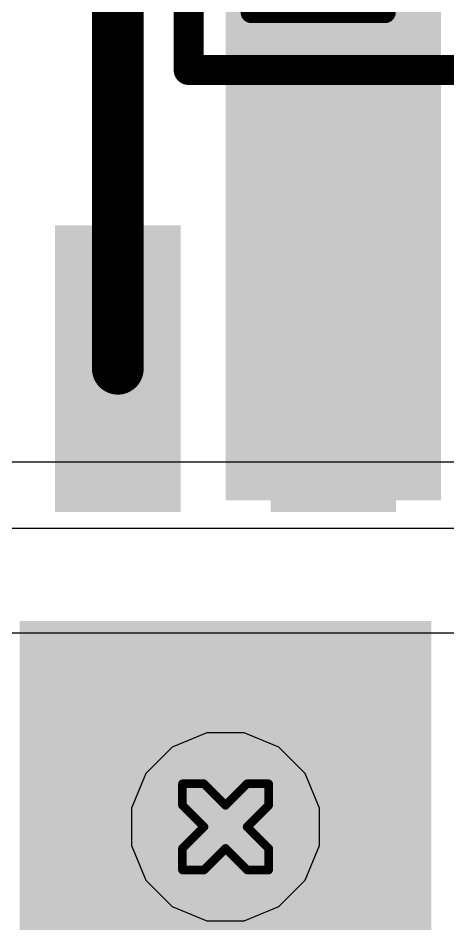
# Model space of a CAD drawing. Header units: inches. Extents: x -11 to 5379, y 0 to 5429.
# Drawn here: x 299.06 to 301.59, y 55.33 to 60.66 of the extents above; entities that cross this region are included whole.
import ezdxf

# ---------------------------------------------------------------- set-up
doc = ezdxf.new("R2010")
doc.units = ezdxf.units.IN
for name, color, linetype in [('Bottom Layer', 5, 'Continuous'), ('Drill Drawing', 1, 'Continuous'), ('GND', 16, 'Continuous'), ('PWR', 76, 'Continuous'), ('Top Layer', 1, 'Continuous'), ('Top Overlay', 2, 'Continuous'), ('Top Paste', 8, 'Continuous'), ('Top Solder', 216, 'Continuous'), ('Via Holes', 16, 'Continuous')]:
    doc.layers.add(name, color=color, linetype=linetype)

# ---------------------------------------------------------------- blocks, each defined once
blk = doc.blocks.new('8_SO_P____P___97')
at = {"layer": 'Top Layer'}
for points in [[(-1.1435, 1.1435), (1.1435, 1.1435), (1.1435, -1.1435), (-1.1435, -1.1435)], [(-3.475, 0.935), (-1.925, 0.935), (-1.925, 0.335), (-3.475, 0.335)], [(-3.475, -0.335), (-1.925, -0.335), (-1.925, -0.935), (-3.475, -0.935)]]:
    blk.add_hatch(color=1, dxfattribs=at).paths.add_polyline_path(points)
at = {"layer": 'Top Paste'}
for points in [[(-1.1435, 1.1435), (1.1435, 1.1435), (1.1435, -1.1435), (-1.1435, -1.1435)], [(-3.475, 0.935), (-1.925, 0.935), (-1.925, 0.335), (-3.475, 0.335)], [(-3.475, -0.335), (-1.925, -0.335), (-1.925, -0.935), (-3.475, -0.935)]]:
    blk.add_hatch(color=8, dxfattribs=at).paths.add_polyline_path(points)
at = {"layer": 'Top Solder'}
for points in [[(-1.2135, 1.2135), (1.2135, 1.2135), (1.2135, -1.2135), (-1.2135, -1.2135)], [(-3.545, 1.005), (-1.855, 1.005), (-1.855, 0.265), (-3.545, 0.265)], [(-3.545, -0.265), (-1.855, -0.265), (-1.855, -1.005), (-3.545, -1.005)]]:
    blk.add_hatch(color=216, dxfattribs=at).paths.add_polyline_path(points)
blk = doc.blocks.new('C___0603_601')
at = {"layer": 'Top Layer'}
for points in [[(-0.381, 0.4445), (-0.381, -0.4445), (-1.143, -0.4445), (-1.143, 0.4445)], [(1.143, 0.4445), (1.143, -0.4445), (0.381, -0.4445), (0.381, 0.4445)]]:
    blk.add_hatch(color=1, dxfattribs=at).paths.add_polyline_path(points)
at = {"layer": 'Top Paste'}
for points in [[(-0.381, 0.4445), (-0.381, -0.4445), (-1.143, -0.4445), (-1.143, 0.4445)], [(1.143, 0.4445), (1.143, -0.4445), (0.381, -0.4445), (0.381, 0.4445)]]:
    blk.add_hatch(color=8, dxfattribs=at).paths.add_polyline_path(points)
at = {"layer": 'Top Solder'}
for points in [[(-0.321, 0.5045), (-0.321, -0.5045), (-1.203, -0.5045), (-1.203, 0.5045)], [(1.203, 0.5045), (1.203, -0.5045), (0.321, -0.5045), (0.321, 0.5045)]]:
    blk.add_hatch(color=216, dxfattribs=at).paths.add_polyline_path(points)
at = {"layer": 'Top Overlay'}
for points in [[(-0.4572, 0.5334, 0.127, 0.127, 0), (-1.2446, 0.5334, 0.127, 0.127, 0)], [(-1.2446, 0.5334, 0.127, 0.127, 0), (-1.2446, -0.5334, 0.127, 0.127, 0)], [(1.2446, 0.5334, 0.127, 0.127, 0), (0.4572, 0.5334, 0.127, 0.127, 0)], [(1.2446, 0.5334, 0.127, 0.127, 0), (1.2446, -0.5334, 0.127, 0.127, 0)], [(-0.4572, -0.5334, 0.127, 0.127, 0), (-1.2446, -0.5334, 0.127, 0.127, 0)], [(1.2446, -0.5334, 0.127, 0.127, 0), (0.4572, -0.5334, 0.127, 0.127, 0)]]:
    blk.add_lwpolyline(points, format="xyseb", dxfattribs=at)
for points in [[(-1.2764, 0.5334, 0.0635, 0.0635, 1), (-1.2128, 0.5334, 0.0635, 0.0635, 1)], [(-1.2764, 0.5334, 0.0635, 0.0635, 1), (-1.2128, 0.5334, 0.0635, 0.0635, 1)], [(-0.4889, 0.5334, 0.0635, 0.0635, 1), (-0.4254, 0.5334, 0.0635, 0.0635, 1)], [(0.4254, 0.5334, 0.0635, 0.0635, 1), (0.4889, 0.5334, 0.0635, 0.0635, 1)], [(1.2128, 0.5334, 0.0635, 0.0635, 1), (1.2764, 0.5334, 0.0635, 0.0635, 1)], [(1.2128, 0.5334, 0.0635, 0.0635, 1), (1.2764, 0.5334, 0.0635, 0.0635, 1)], [(-1.2764, -0.5334, 0.0635, 0.0635, 1), (-1.2128, -0.5334, 0.0635, 0.0635, 1)], [(-1.2764, -0.5334, 0.0635, 0.0635, 1), (-1.2128, -0.5334, 0.0635, 0.0635, 1)], [(-0.4889, -0.5334, 0.0635, 0.0635, 1), (-0.4254, -0.5334, 0.0635, 0.0635, 1)], [(0.4254, -0.5334, 0.0635, 0.0635, 1), (0.4889, -0.5334, 0.0635, 0.0635, 1)], [(1.2128, -0.5334, 0.0635, 0.0635, 1), (1.2764, -0.5334, 0.0635, 0.0635, 1)], [(1.2128, -0.5334, 0.0635, 0.0635, 1), (1.2764, -0.5334, 0.0635, 0.0635, 1)]]:
    blk.add_lwpolyline(points, format="xyseb", close=True, dxfattribs=at)

msp = doc.modelspace()

# ---------------------------------------------------------------- hatches: boundary and pattern name
at = {"layer": 'Bottom Layer'}
h = msp.add_hatch(color=5, dxfattribs=at)
edge = h.paths.add_edge_path()
edge.add_arc((300.28, 55.8973), 0.3, 0, 360)
at = {"layer": 'GND'}
h = msp.add_hatch(color=16, dxfattribs=at)
edge = h.paths.add_edge_path()
edge.add_arc((300.28, 55.8973), 0.3, 0, 360)
at = {"layer": 'PWR'}
h = msp.add_hatch(color=76, dxfattribs=at)
edge = h.paths.add_edge_path()
edge.add_arc((300.28, 55.8973), 0.3, 0, 360)
at = {"layer": 'Top Layer'}
msp.add_hatch(color=1, dxfattribs=at).paths.add_polyline_path([(300.28, 57.8223), (301.55, 57.8223), (301.55, 68.9102), (300.28, 68.9102)])
h = msp.add_hatch(color=1, dxfattribs=at)
edge = h.paths.add_edge_path()
edge.add_arc((300.28, 55.8973), 0.3, 0, 360)
at = {"layer": 'Via Holes'}
h = msp.add_hatch(color=7, dxfattribs=at)
edge = h.paths.add_edge_path()
edge.add_arc((300.28, 55.8973), 0.15, 0, 360)

# ---------------------------------------------------------------- linework, layer by layer
at = {"layer": 'Bottom Layer'}
for p, q in [((300.1698, 56.4513), (299.9661, 56.367)), ((300.3902, 56.4513), (300.1698, 56.4513)), ((300.5938, 56.367), (300.3902, 56.4513)), ((299.9661, 56.367), (299.8103, 56.2111)), ((300.7496, 56.2111), (300.5938, 56.367)), ((299.8103, 56.2111), (299.726, 56.0075)), ((300.834, 56.0075), (300.7496, 56.2111)), ((299.726, 56.0075), (299.726, 55.7871)), ((300.834, 55.7871), (300.834, 56.0075)), ((299.726, 55.7871), (299.8103, 55.5835)), ((300.7496, 55.5835), (300.834, 55.7871)), ((299.8103, 55.5835), (299.9661, 55.4277)), ((300.5938, 55.4277), (300.7496, 55.5835)), ((299.9661, 55.4277), (300.1698, 55.3433)), ((300.3902, 55.3433), (300.5938, 55.4277)), ((300.1698, 55.3433), (300.3902, 55.3433))]:
    msp.add_line(p, q, dxfattribs=at)
at = {"layer": 'Drill Drawing'}
for points in [[(300.026, 56.0243, 0.0508, 0.0508, 0), (300.026, 56.1513, 0.0508, 0.0508, 0)], [(300.026, 56.1513, 0.0508, 0.0508, 0), (300.153, 56.1513, 0.0508, 0.0508, 0)], [(300.153, 56.1513, 0.0508, 0.0508, 0), (300.28, 56.0243, 0.0508, 0.0508, 0)], [(300.28, 56.0243, 0.0508, 0.0508, 0), (300.407, 56.1513, 0.0508, 0.0508, 0)], [(300.407, 56.1513, 0.0508, 0.0508, 0), (300.534, 56.1513, 0.0508, 0.0508, 0)], [(300.534, 56.0243, 0.0508, 0.0508, 0), (300.534, 56.1513, 0.0508, 0.0508, 0)], [(300.026, 56.0243, 0.0508, 0.0508, 0), (300.153, 55.8973, 0.0508, 0.0508, 0)], [(300.407, 55.8973, 0.0508, 0.0508, 0), (300.534, 56.0243, 0.0508, 0.0508, 0)], [(300.026, 55.7703, 0.0508, 0.0508, 0), (300.153, 55.8973, 0.0508, 0.0508, 0)], [(300.407, 55.8973, 0.0508, 0.0508, 0), (300.534, 55.7703, 0.0508, 0.0508, 0)], [(300.026, 55.6433, 0.0508, 0.0508, 0), (300.026, 55.7703, 0.0508, 0.0508, 0)], [(300.153, 55.6433, 0.0508, 0.0508, 0), (300.28, 55.7703, 0.0508, 0.0508, 0)], [(300.28, 55.7703, 0.0508, 0.0508, 0), (300.407, 55.6433, 0.0508, 0.0508, 0)], [(300.534, 55.6433, 0.0508, 0.0508, 0), (300.534, 55.7703, 0.0508, 0.0508, 0)], [(300.026, 55.6433, 0.0508, 0.0508, 0), (300.153, 55.6433, 0.0508, 0.0508, 0)], [(300.407, 55.6433, 0.0508, 0.0508, 0), (300.534, 55.6433, 0.0508, 0.0508, 0)]]:
    msp.add_lwpolyline(points, format="xyseb", dxfattribs=at)
for points in [[(300.0133, 56.1513, 0.0254, 0.0254, 1), (300.0387, 56.1513, 0.0254, 0.0254, 1)], [(300.0133, 56.1513, 0.0254, 0.0254, 1), (300.0387, 56.1513, 0.0254, 0.0254, 1)], [(300.1403, 56.1513, 0.0254, 0.0254, 1), (300.1657, 56.1513, 0.0254, 0.0254, 1)], [(300.1403, 56.1513, 0.0254, 0.0254, 1), (300.1657, 56.1513, 0.0254, 0.0254, 1)], [(300.3943, 56.1513, 0.0254, 0.0254, 1), (300.4197, 56.1513, 0.0254, 0.0254, 1)], [(300.3943, 56.1513, 0.0254, 0.0254, 1), (300.4197, 56.1513, 0.0254, 0.0254, 1)], [(300.5213, 56.1513, 0.0254, 0.0254, 1), (300.5467, 56.1513, 0.0254, 0.0254, 1)], [(300.5213, 56.1513, 0.0254, 0.0254, 1), (300.5467, 56.1513, 0.0254, 0.0254, 1)], [(300.0133, 56.0243, 0.0254, 0.0254, 1), (300.0387, 56.0243, 0.0254, 0.0254, 1)], [(300.0133, 56.0243, 0.0254, 0.0254, 1), (300.0387, 56.0243, 0.0254, 0.0254, 1)], [(300.2673, 56.0243, 0.0254, 0.0254, 1), (300.2927, 56.0243, 0.0254, 0.0254, 1)], [(300.2673, 56.0243, 0.0254, 0.0254, 1), (300.2927, 56.0243, 0.0254, 0.0254, 1)], [(300.5213, 56.0243, 0.0254, 0.0254, 1), (300.5467, 56.0243, 0.0254, 0.0254, 1)], [(300.5213, 56.0243, 0.0254, 0.0254, 1), (300.5467, 56.0243, 0.0254, 0.0254, 1)], [(300.1403, 55.8973, 0.0254, 0.0254, 1), (300.1657, 55.8973, 0.0254, 0.0254, 1)], [(300.1403, 55.8973, 0.0254, 0.0254, 1), (300.1657, 55.8973, 0.0254, 0.0254, 1)], [(300.3943, 55.8973, 0.0254, 0.0254, 1), (300.4197, 55.8973, 0.0254, 0.0254, 1)], [(300.3943, 55.8973, 0.0254, 0.0254, 1), (300.4197, 55.8973, 0.0254, 0.0254, 1)], [(300.0133, 55.7703, 0.0254, 0.0254, 1), (300.0387, 55.7703, 0.0254, 0.0254, 1)], [(300.0133, 55.7703, 0.0254, 0.0254, 1), (300.0387, 55.7703, 0.0254, 0.0254, 1)], [(300.2673, 55.7703, 0.0254, 0.0254, 1), (300.2927, 55.7703, 0.0254, 0.0254, 1)], [(300.2673, 55.7703, 0.0254, 0.0254, 1), (300.2927, 55.7703, 0.0254, 0.0254, 1)], [(300.5213, 55.7703, 0.0254, 0.0254, 1), (300.5467, 55.7703, 0.0254, 0.0254, 1)], [(300.5213, 55.7703, 0.0254, 0.0254, 1), (300.5467, 55.7703, 0.0254, 0.0254, 1)], [(300.0133, 55.6433, 0.0254, 0.0254, 1), (300.0387, 55.6433, 0.0254, 0.0254, 1)], [(300.0133, 55.6433, 0.0254, 0.0254, 1), (300.0387, 55.6433, 0.0254, 0.0254, 1)], [(300.1403, 55.6433, 0.0254, 0.0254, 1), (300.1657, 55.6433, 0.0254, 0.0254, 1)], [(300.1403, 55.6433, 0.0254, 0.0254, 1), (300.1657, 55.6433, 0.0254, 0.0254, 1)], [(300.3943, 55.6433, 0.0254, 0.0254, 1), (300.4197, 55.6433, 0.0254, 0.0254, 1)], [(300.3943, 55.6433, 0.0254, 0.0254, 1), (300.4197, 55.6433, 0.0254, 0.0254, 1)], [(300.5213, 55.6433, 0.0254, 0.0254, 1), (300.5467, 55.6433, 0.0254, 0.0254, 1)], [(300.5213, 55.6433, 0.0254, 0.0254, 1), (300.5467, 55.6433, 0.0254, 0.0254, 1)]]:
    msp.add_lwpolyline(points, format="xyseb", close=True, dxfattribs=at)
at = {"layer": 'GND'}
for p, q in [((302.3794, 58.0465), (298.0003, 58.0465)), ((297.6118, 57.658), (303.5554, 57.658))]:
    msp.add_line(p, q, dxfattribs=at)
at = {"layer": 'PWR'}
for p, q in [((300.1698, 56.4513), (299.9661, 56.367)), ((300.3902, 56.4513), (300.1698, 56.4513)), ((300.5938, 56.367), (300.3902, 56.4513)), ((299.9661, 56.367), (299.8103, 56.2111)), ((300.7496, 56.2111), (300.5938, 56.367)), ((299.8103, 56.2111), (299.726, 56.0075)), ((300.834, 56.0075), (300.7496, 56.2111)), ((299.726, 56.0075), (299.726, 55.7871)), ((300.834, 55.7871), (300.834, 56.0075)), ((299.726, 55.7871), (299.8103, 55.5835)), ((300.7496, 55.5835), (300.834, 55.7871)), ((299.8103, 55.5835), (299.9661, 55.4277)), ((300.5938, 55.4277), (300.7496, 55.5835)), ((299.9661, 55.4277), (300.1698, 55.3433)), ((300.3902, 55.3433), (300.5938, 55.4277)), ((300.1698, 55.3433), (300.3902, 55.3433))]:
    msp.add_line(p, q, dxfattribs=at)
at = {"layer": 'Top Layer'}
msp.add_line((298.0004, 57.0408), (303.2015, 57.0408), dxfattribs=at)
msp.add_lwpolyline([(299.645, 58.5973, 0.3048, 0.3048, 0), (299.645, 62.9437, 0.3048, 0.3048, 0)], format="xyseb", dxfattribs=at)
msp.add_lwpolyline([(299.5688, 58.5973, 0.1524, 0.1524, 1), (299.7212, 58.5973, 0.1524, 0.1524, 1)], format="xyseb", close=True, dxfattribs=at)
at = {"layer": 'Top Overlay'}
for points in [[(300.0626, 60.3585, 0.1778, 0.1778, 0), (300.0626, 68.3135, 0.1778, 0.1778, 0)], [(300.0626, 60.3585, 0.1778, 0.1778, 0), (304.1067, 60.3585, 0.1778, 0.1778, 0)]]:
    msp.add_lwpolyline(points, format="xyseb", dxfattribs=at)
msp.add_lwpolyline([(300.0182, 60.3585, 0.0889, 0.0889, 1), (300.1071, 60.3585, 0.0889, 0.0889, 1)], format="xyseb", close=True, dxfattribs=at)
msp.add_lwpolyline([(300.0182, 60.3585, 0.0889, 0.0889, 1), (300.1071, 60.3585, 0.0889, 0.0889, 1)], format="xyseb", close=True, dxfattribs=at)

# ---------------------------------------------------------------- block references
for name, p, rotation in [('C___0603_601', (301.677, 61.2313), 180), ('8_SO_P____P___97', (300.28, 55.8973), 270)]:
    msp.add_blockref(name, p, dxfattribs=dict(rotation=rotation))

doc.saveas('drawing.dxf')
